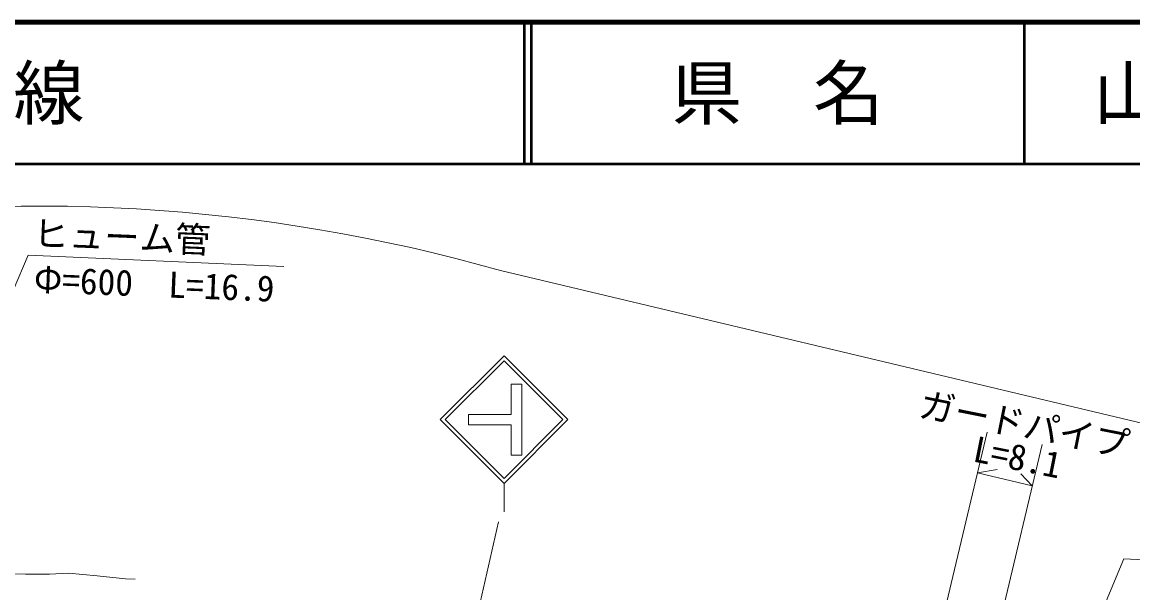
# Model space of a CAD drawing. Units: millimetres, scale not verified. Extents: x 40000 to 680000, y 20000 to 380000.
# Drawn here: x 262362 to 340667, y 339745 to 380000 of the extents above; entities that cross this region are included whole.
import ezdxf
from ezdxf.enums import TextEntityAlignment as Align

# ---------------------------------------------------------------- set-up
doc = ezdxf.new("R2010")
doc.units = ezdxf.units.MM
doc.header["$LTSCALE"] = 1000
for name, color, linetype, lineweight in [('M-BGD', 7, 'Continuous', 13), ('M-STR-HTXT', 7, 'Continuous', 13), ('M-STR-STRC', 7, 'Continuous', 13), ('M-TTL', 2, 'Continuous', 140), ('M-TTL-LINE', 7, 'Continuous', 50)]:
    doc.layers.add(name, color=color, linetype=linetype, lineweight=lineweight)
doc.layers.add('M-TTL-TXT', color=7, linetype='Continuous')
doc.styles.add('ＭＳ ゴシック', font='')
doc.styles.get('ＭＳ ゴシック').set_extended_font_data('MS Gothic')

msp = doc.modelspace()

# ---------------------------------------------------------------- linework, layer by layer
at = {"layer": 'M-BGD'}
for p, q in [((262591, 341058), (257686, 341132)), ((264292, 341068), (262591, 341058)), ((265633, 341120), (264292, 341068)), ((267637, 340950), (265633, 341120)), ((269634, 340725), (267637, 340950)), ((270327, 340712), (269634, 340725))]:
    msp.add_line(p, q, dxfattribs=at)
at = {"layer": 'M-STR-HTXT'}
for p, q in [((240558, 311676), (262789, 363562)), ((262789, 363562), (280803, 362759)), ((319698, 306133), (330394, 351084)), ((323565, 305181), (334278, 350202)), ((329710, 348208), (331111, 348443)), ((329710, 348208), (333584, 347286)), ((333584, 347286), (332767, 348137)), ((340028, 342141), (321459, 297727)), ((340028, 342141), (359204, 341188))]:
    msp.add_line(p, q, dxfattribs=at)
msp.add_arc((263495, 248046), 118984, 74.10041, 99.22443, dxfattribs=at)
at = {"layer": 'M-STR-STRC'}
for p, q in [((296339, 347460), (296339, 345460)), ((288211, 310504), (295940, 344758))]:
    msp.add_line(p, q, dxfattribs=at)
at = {"layer": 'M-TTL'}
msp.add_line((680000, 380000), (61921, 380000), dxfattribs=at)
at = {"layer": 'M-TTL-LINE'}
for p, q in [((297750, 380000), (297750, 370000)), ((298250, 380000), (298250, 370000)), ((333000, 380000), (333000, 370000)), ((61940, 370000), (680000, 370000))]:
    msp.add_line(p, q, dxfattribs=at)

# ---------------------------------------------------------------- texts
at = {"layer": 'M-STR-HTXT', "style": 'ＭＳ ゴシック'}
for s, rotation, p in [('ヒューム管', 357.689, (275580, 363150)), ('Φ=600\u3000L=16.9', 357.689, (280087, 359728)), ('ガードパイプ', 348.741, (340098, 348726)), ('L=8.1', 348.741, (335316, 347269))]:
    msp.add_text(s, height=1833, rotation=rotation, dxfattribs=at).set_placement(p, align=Align.BOTTOM_RIGHT)
at = {"layer": 'M-TTL-TXT', "style": 'ＭＳ ゴシック'}
msp.add_text('主要地方道粟野二見線', height=3666, dxfattribs=at).set_placement((216734, 375000), align=Align.MIDDLE_LEFT)
for s, p in [('県\u3000名', (315625, 375000)), ('山\u3000口\u3000県', (350375, 375000))]:
    msp.add_text(s, height=3666, dxfattribs=at).set_placement(p, align=Align.MIDDLE_CENTER)

# ---------------------------------------------------------------- wipeouts: each hides what was drawn before it
msp.add_wipeout([(293838, 352334), (296838, 352334), (296838, 354460), (297588, 354460), (297588, 349460), (296838, 349460), (296838, 351584), (293838, 351584)])

# ---------------------------------------------------------------- next in the draw order: linework, layer by layer
at = {"layer": 'M-STR-HTXT'}
msp.add_line((296091, 362478), (384417, 341460), dxfattribs=at)
at = {"layer": 'M-STR-STRC'}
for p, q in [((291839, 351960), (296339, 356460)), ((300839, 351960), (296339, 356460)), ((292192, 351960), (296339, 356107)), ((300486, 351960), (296339, 356107)), ((297588, 354460), (296838, 354460)), ((296838, 352334), (296838, 354460)), ((297588, 349460), (297588, 354460)), ((291839, 351960), (296339, 347460)), ((292192, 351960), (296339, 347813)), ((293838, 351584), (293838, 352334)), ((296838, 352334), (293838, 352334)), ((296339, 347813), (300486, 351960)), ((296339, 347460), (300839, 351960)), ((296838, 351584), (293838, 351584)), ((296838, 349460), (296838, 351584)), ((297588, 349460), (296838, 349460))]:
    msp.add_line(p, q, dxfattribs=at)

doc.saveas('drawing.dxf')
